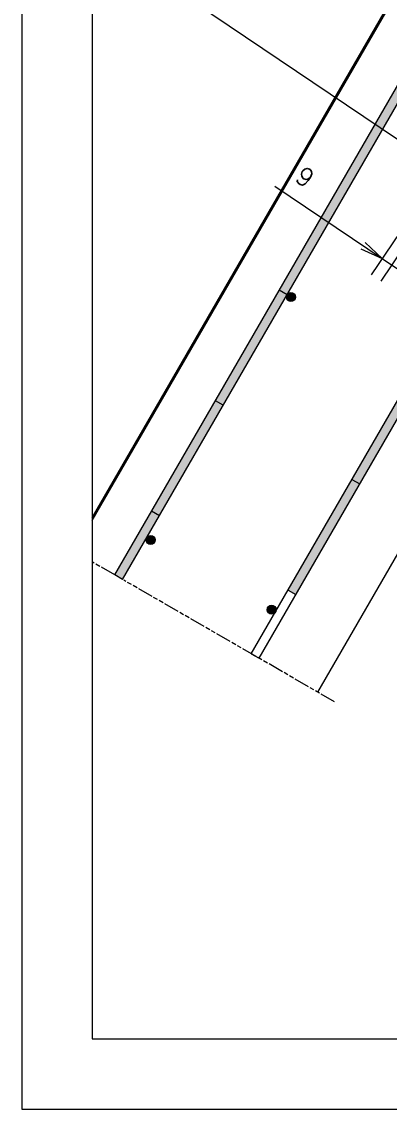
# Model space of a CAD drawing. Units: millimetres at full size; details may follow other scales. Extents: x -55 to 1935, y -55 to 1395.
# Drawn here: x -55 to 232, y -55 to 794 of the extents above; entities that cross this region are included whole.
import ezdxf
from ezdxf.enums import TextEntityAlignment as Align

# ---------------------------------------------------------------- set-up
doc = ezdxf.new("R2010")
doc.units = ezdxf.units.MM
doc.linetypes.add('CHAIN_DOUBLE_DASH', pattern=[23.5, 12, -1.5, 3.5, -1.5, 3.5, -1.5])
for name, color, linetype, lineweight in [('1 外形線', 7, 'Continuous', 25), ('5 想像線', 6, 'CHAIN_DOUBLE_DASH', 25), ('6 寸法線', 4, 'Continuous', 25), ('7 枠・タイトル', 7, 'Continuous', 25), ('DEFPOINTS_2', 7, 'Continuous', 25)]:
    doc.layers.add(name, color=color, linetype=linetype, lineweight=lineweight)
doc.styles.add('simplex.shx', font='')
doc.styles.get('simplex.shx').set_extended_font_data('simplex.shx')

# ---------------------------------------------------------------- blocks, each defined once
blk = doc.blocks.new('open_arrow')
at = {"color": 0, "linetype": 'Continuous', "lineweight": -2}
blk.add_lwpolyline([(7.5, 1.25), (0, 0), (7.5, -1.25)], dxfattribs=at)

msp = doc.modelspace()

# ---------------------------------------------------------------- hatches: boundary and pattern name
at = {"layer": '1 外形線'}
for points in [[(201.926, 667.377), (195.864, 670.877), (245.681, 757.164), (251.744, 753.664)], [(195.864, 670.877), (201.926, 667.377), (152.108, 581.09), (146.046, 584.59)], [(146.046, 584.59), (152.108, 581.09), (102.29, 494.804), (96.228, 498.304)], [(158.639, 579.34, 0.41421), (155.139, 582.84, 0.41421), (151.639, 579.34, 1)], [(258.629, 519.59), (252.567, 523.09), (202.749, 436.804), (208.812, 433.304)], [(96.228, 498.304), (102.29, 494.804), (52.473, 408.517), (46.411, 412.017)], [(208.812, 433.304), (202.749, 436.804), (152.932, 350.517), (158.994, 347.017)], [(23.734, 358.74), (17.672, 362.24), (46.411, 412.017), (52.473, 408.517)], [(49.114, 389.638, 0.41421), (45.614, 393.138, 0.41421), (42.114, 389.638, 1)], [(143.511, 335.138, 1), (136.511, 335.138, 1)]]:
    msp.add_hatch(color=256, dxfattribs=at).paths.add_polyline_path(points)

# ---------------------------------------------------------------- linework, layer by layer
for p, q in [((0, 406.761), (538.806, 1340)), ((0, 404.761), (539.672, 1339.5)), ((17.672, 362.24), (260.12, 782.173)), ((23.734, 358.74), (266.182, 778.673)), ((124.193, 300.74), (353.41, 697.756)), ((130.255, 297.24), (359.472, 694.256)), ((176.155, 270.74), (402.674, 663.083)), ((152.108, 581.09), (146.046, 584.59)), ((102.29, 494.804), (96.228, 498.304)), ((202.749, 436.804), (208.812, 433.304)), ((52.473, 408.517), (46.411, 412.017)), ((23.734, 358.74), (17.672, 362.24)), ((152.932, 350.517), (158.994, 347.017)), ((124.193, 300.74), (130.255, 297.24))]:
    msp.add_line(p, q, dxfattribs=at)
for centre in [(155.139, 579.34), (45.614, 389.638), (140.011, 335.138)]:
    msp.add_circle(centre, 3.5, dxfattribs=at)
at = {"layer": '5 想像線'}
for p, q in [((17.672, 362.24), (0, 372.443)), ((189.145, 263.24), (24.6, 358.24))]:
    msp.add_line(p, q, dxfattribs=at)
at = {"layer": '6 寸法線'}
for p, q in [((260.498, 687.364), (80.75, 808.606)), ((142.554, 665.845), (263.583, 584.211)), ((264.611, 666.208), (217.754, 596.74)), ((272.072, 661.175), (225.215, 591.707))]:
    msp.add_line(p, q, dxfattribs=at)
at = {"layer": '7 枠・タイトル'}
for p, q in [((0, 1340), (0, 0)), ((0, 0), (1880, 0))]:
    msp.add_line(p, q, dxfattribs=at)
at = {"layer": 'DEFPOINTS_2'}
msp.add_lwpolyline([(-55, -55), (1935, -55), (1935, 1395), (-55, 1395)], close=True, dxfattribs=at)

# ---------------------------------------------------------------- block references
at = {"layer": '6 寸法線', "xscale": 2.4, "yscale": 2.4, "rotation": 146}
msp.add_blockref('open_arrow', (226.276, 609.374), dxfattribs=at)

# ---------------------------------------------------------------- texts
at = {"layer": '6 寸法線', "style": 'simplex.shx'}
msp.add_text('9', height=14.08, rotation=326, dxfattribs=at).set_placement((166.177, 673.071), align=Align.MIDDLE_CENTER)

doc.saveas('drawing.dxf')
